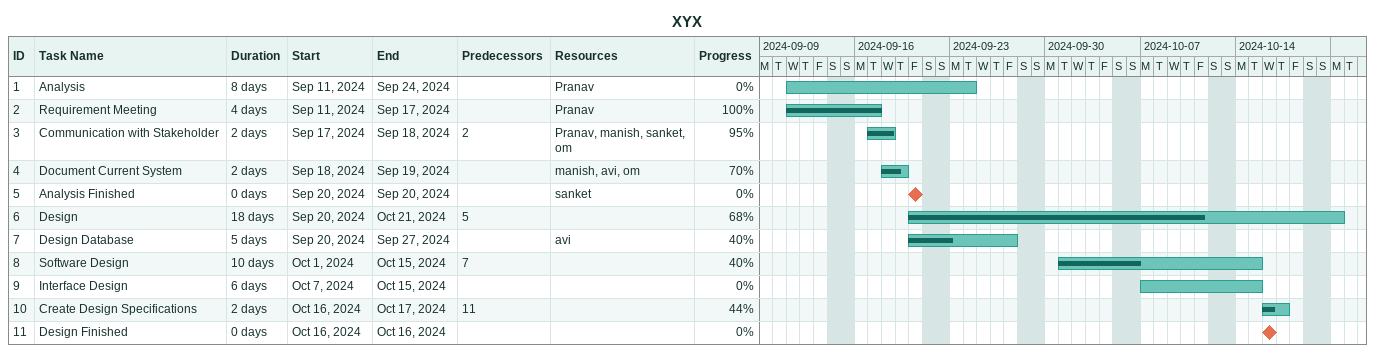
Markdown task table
XYX

| ID | Task | Duration | Start | Finish | Predecessors | Resources | % complete |
|---|---|---|---|---|---|---|---|
| 1 | Analysis | 8d | 2024-09-11 | 2024-09-24 |  | Pranav | 0 |
| 2 | Requirement Meeting | 4d | 2024-09-11 | 2024-09-17 |  | Pranav | 100 |
| 3 | Communication with Stakeholder | 2d | 2024-09-17 | 2024-09-18 | 2 | Pranav, manish, sanket, om | 95 |
| 4 | Document Current System | 2d | 2024-09-18 | 2024-09-19 |  | manish, avi, om | 70 |
| 5 | Analysis Finished | 0d | 2024-09-20 | 2024-09-20 |  | sanket | 0 |
| 6 | Design | 18d | 2024-09-20 | 2024-10-21 | 5 |  | 68 |
| 7 | Design Database | 5d | 2024-09-20 | 2024-09-27 |  | avi | 40 |
| 8 | Software Design | 10d | 2024-10-01 | 2024-10-15 | 7 |  | 40 |
| 9 | Interface Design | 6d | 2024-10-07 | 2024-10-15 |  |  | 0 |
| 10 | Create Design Specifications | 2d | 2024-10-16 | 2024-10-17 | 11 |  | 44 |
| 11 | Design Finished | 0d | 2024-10-16 | 2024-10-16 |  |  | 0 |
